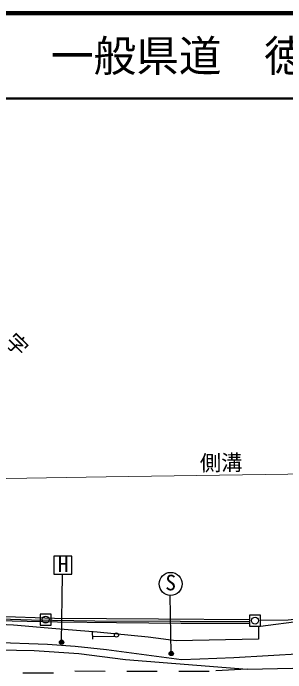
# Model space of a CAD drawing. Units: millimetres at full size, sheet at 1:1000; details may follow other scales. Extents: x -26383562 to 680000, y -222580654 to 380000.
# Drawn here: x 212309 to 244280, y 302701 to 380000 of the extents above; entities that cross this region are included whole.
import ezdxf
from ezdxf.enums import TextEntityAlignment as Align

# ---------------------------------------------------------------- set-up
doc = ezdxf.new("R2010")
doc.units = ezdxf.units.MM
doc.header["$LTSCALE"] = 1000
for name, color, linetype, lineweight in [('M-BGD', 7, 'Continuous', 25), ('M-BGD-EXST', 7, 'Continuous', 25), ('M-STR-HTXT', 7, 'Continuous', 13), ('M-STR-STRC', 7, 'Continuous', 25), ('M-TTL', 2, 'Continuous', 140), ('M-TTL-LINE', 7, 'Continuous', 50)]:
    doc.layers.add(name, color=color, linetype=linetype, lineweight=lineweight)
doc.layers.add('M-BMK-HTXT', color=7, linetype='Continuous')
doc.layers.add('M-TTL-TXT', color=7, linetype='Continuous')
doc.styles.add('@ＭＳ ゴシック', font='')
doc.styles.add('ＭＳ ゴシック', font='')
doc.styles.get('@ＭＳ ゴシック').set_extended_font_data('@MS Gothic')
doc.styles.get('ＭＳ ゴシック').set_extended_font_data('MS Gothic')

msp = doc.modelspace()

# ---------------------------------------------------------------- hatches: boundary and pattern name
at = {"layer": 'M-BGD-EXST'}
for points in [[(217763, 306168, 1), (218202, 306407, 0.41421), (217863, 306507, 0.41421)], [(230623, 304842, 1), (231062, 305081, 0.41421), (230723, 305181, 0.41421)]]:
    msp.add_hatch(color=256, dxfattribs=at).paths.add_polyline_path(points)

# ---------------------------------------------------------------- linework, layer by layer
at = {"layer": 'M-BGD'}
for p, q in [((221585, 307523), (221610, 306624)), ((221602, 306937), (224215, 306991))]:
    msp.add_line(p, q, dxfattribs=at)
for points in [[(241324, 308169), (246120, 308811), (275768, 309050), (303094, 309346), (303420, 313105)], [(246240, 304932), (238184, 304441), (234183, 304295), (232032, 304205), (223236, 305388), (219566, 305795), (216323, 306033), (209763, 306238), (206168, 306226), (200676, 305991), (194499, 305768), (187583, 305434), (181233, 305152), (178789, 305139), (177009, 305367), (175298, 305751), (174680, 306081), (174338, 306698), (174206, 307282), (174242, 307937), (174271, 308273), (174452, 308880), (174662, 309244)], [(240024, 308892), (229358, 309006), (217149, 309076), (210276, 309287), (199121, 309442), (196494, 309462), (184673, 309511), (184523, 309605), (184450, 309705), (184451, 309823), (184471, 309908)], [(197269, 309232), (197255, 308992), (205534, 308914), (212184, 308803), (217515, 308693), (224441, 308609), (232012, 308521), (239223, 308505), (240024, 308503)], [(240024, 308678), (231874, 308713), (221881, 308755), (214474, 308866), (208243, 309075), (200920, 309199), (197269, 309232)], [(307518, 309641), (294065, 309623), (279034, 309451), (264755, 309255), (247074, 309150), (244548, 308855), (241324, 308819)], [(241061, 308169), (241086, 306658), (231412, 306453), (228152, 306891), (222168, 307479), (217311, 307841), (212338, 308275), (208265, 308483), (208272, 308869)]]:
    msp.add_lwpolyline(points, dxfattribs=at)
for points in [[(215464, 308281), (216764, 308281), (216764, 309581), (215464, 309581)], [(240024, 308169), (241324, 308169), (241324, 309469), (240024, 309469)]]:
    msp.add_lwpolyline(points, close=True, dxfattribs=at)
for centre, radius in [((216114, 308931), 400), ((240674, 308819), 400), ((224423, 307129), 250)]:
    msp.add_circle(centre, radius, dxfattribs=at)
at = {"layer": 'M-BGD-EXST'}
for p, q in [((219187, 316370), (217087, 316370)), ((217087, 316370), (217087, 314270)), ((219187, 314270), (219187, 316370)), ((217087, 314270), (219187, 314270)), ((217983, 306287), (218076, 314175)), ((230842, 304961), (230727, 311772))]:
    msp.add_line(p, q, dxfattribs=at)
for centre, radius in [((230774, 313121), 1350), ((217983, 306287), 250), ((230842, 304961), 250)]:
    msp.add_circle(centre, radius, dxfattribs=at)
at = {"layer": 'M-STR-HTXT'}
msp.add_lwpolyline([(301429, 326683), (252482, 326081), (223223, 325660), (197558, 325227)], dxfattribs=at)
at = {"layer": 'M-STR-STRC'}
for p, q in [((239734, 303111), (236063, 302947)), ((213456, 302717), (217020, 302701)), ((219547, 302913), (223111, 302897)), ((225639, 302908), (229203, 302892)), ((231730, 302903), (235294, 302887))]:
    msp.add_line(p, q, dxfattribs=at)
msp.add_lwpolyline([(188741, 323172), (175609, 310849), (175083, 310360), (174096, 308979), (173748, 308104), (173701, 306929), (174199, 305858), (175242, 304881), (176802, 304542), (179689, 304442), (205286, 305272), (208494, 305426), (214760, 305323), (219996, 304953), (225497, 304270), (239734, 303111), (245099, 303260)], dxfattribs=at)
at = {"layer": 'M-TTL'}
msp.add_line((680000, 380000), (40000, 380000), dxfattribs=at)
at = {"layer": 'M-TTL-LINE'}
msp.add_line((40000, 370000), (680000, 370000), dxfattribs=at)

# ---------------------------------------------------------------- texts
at = {"layer": 'M-BGD-EXST', "style": 'ＭＳ ゴシック'}
msp.add_text('H', height=1833, dxfattribs=at).set_placement((217540, 313962), align=Align.BOTTOM_LEFT)
msp.add_text('S', height=1833, rotation=358.508, dxfattribs=at).set_placement((230119, 311828), align=Align.BOTTOM_LEFT)
at = {"layer": 'M-BMK-HTXT', "style": '@ＭＳ ゴシック'}
msp.add_text('字\u3000乗\u3000越', height=1833, rotation=225.458, dxfattribs=at).set_placement((212594, 343134), align=Align.BOTTOM_LEFT)
at = {"layer": 'M-STR-HTXT', "style": 'ＭＳ ゴシック'}
msp.add_text('側溝', height=1833, rotation=0.825, dxfattribs=at).set_placement((234217, 325818), align=Align.BOTTOM_LEFT)
at = {"layer": 'M-TTL-TXT', "style": 'ＭＳ ゴシック'}
msp.add_text('一般県道\u3000徳山下松線', height=3666, dxfattribs=at).set_placement((216734, 375000), align=Align.MIDDLE_LEFT)

doc.saveas('drawing.dxf')
